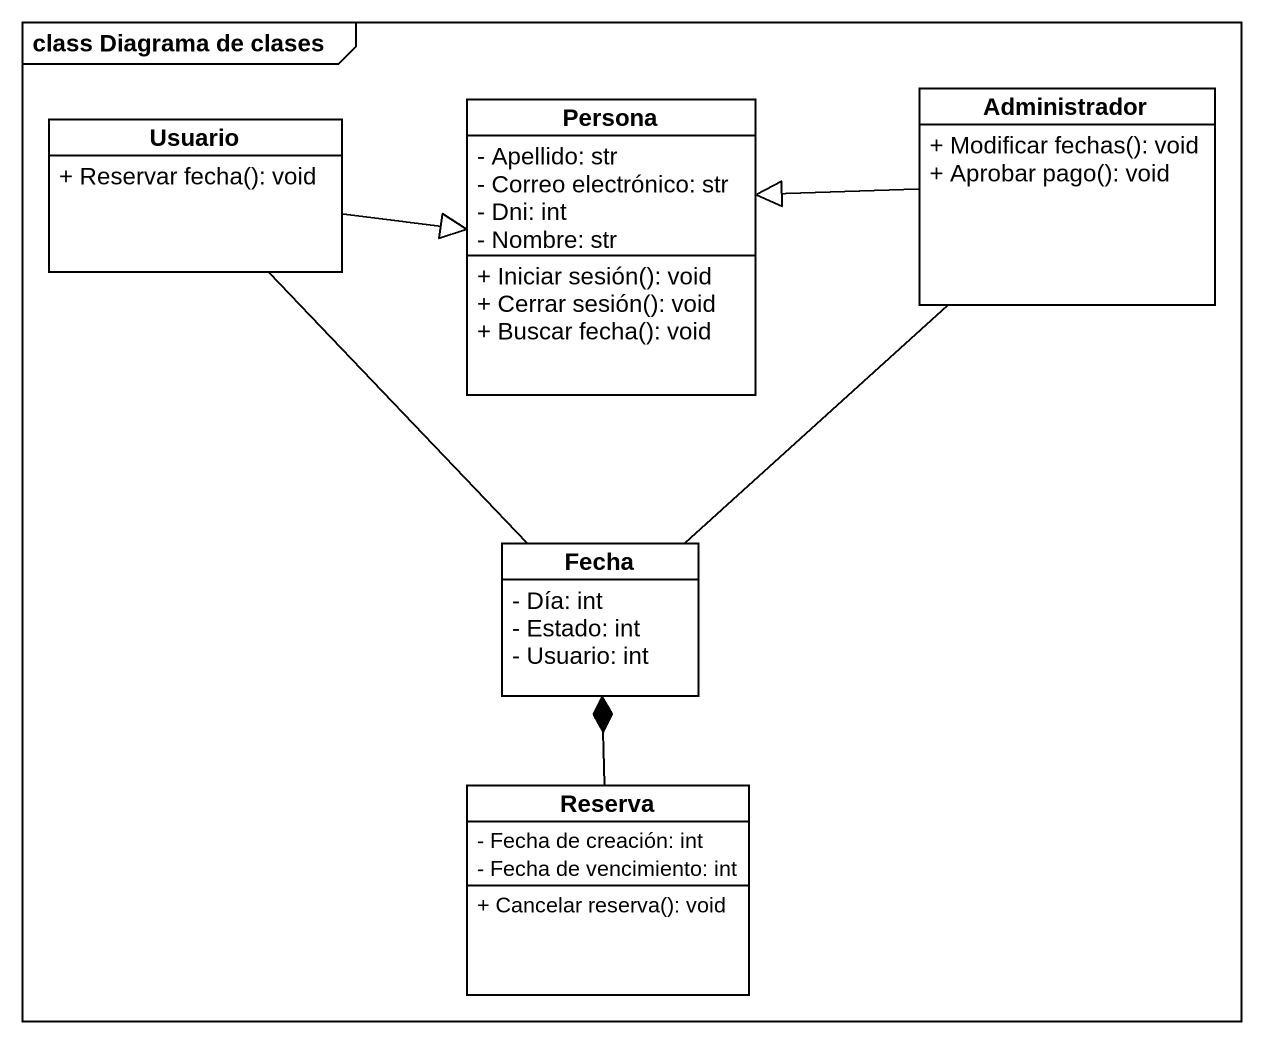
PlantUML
@startuml
mainframe class Diagrama de clases
hide circle
hide empty members
skinparam classAttributeIconSize 0
class Usuario {
  + Reservar fecha(): void
}
class Persona {
  - Apellido: str
  - Correo electrónico: str
  - Dni: int
  - Nombre: str
  + Iniciar sesión(): void
  + Cerrar sesión(): void
  + Buscar fecha(): void
}
class Administrador {
  + Modificar fechas(): void
  + Aprobar pago(): void
}
class Fecha {
  - Día: int
  - Estado: int
  - Usuario: int
}
class Reserva {
  - Fecha de creación: int
  - Fecha de vencimiento: int
  + Cancelar reserva(): void
}
Usuario -right-|> Persona
Administrador -left-|> Persona
Fecha -up- Usuario
Fecha -up- Administrador
Reserva -up-* Fecha
@enduml
